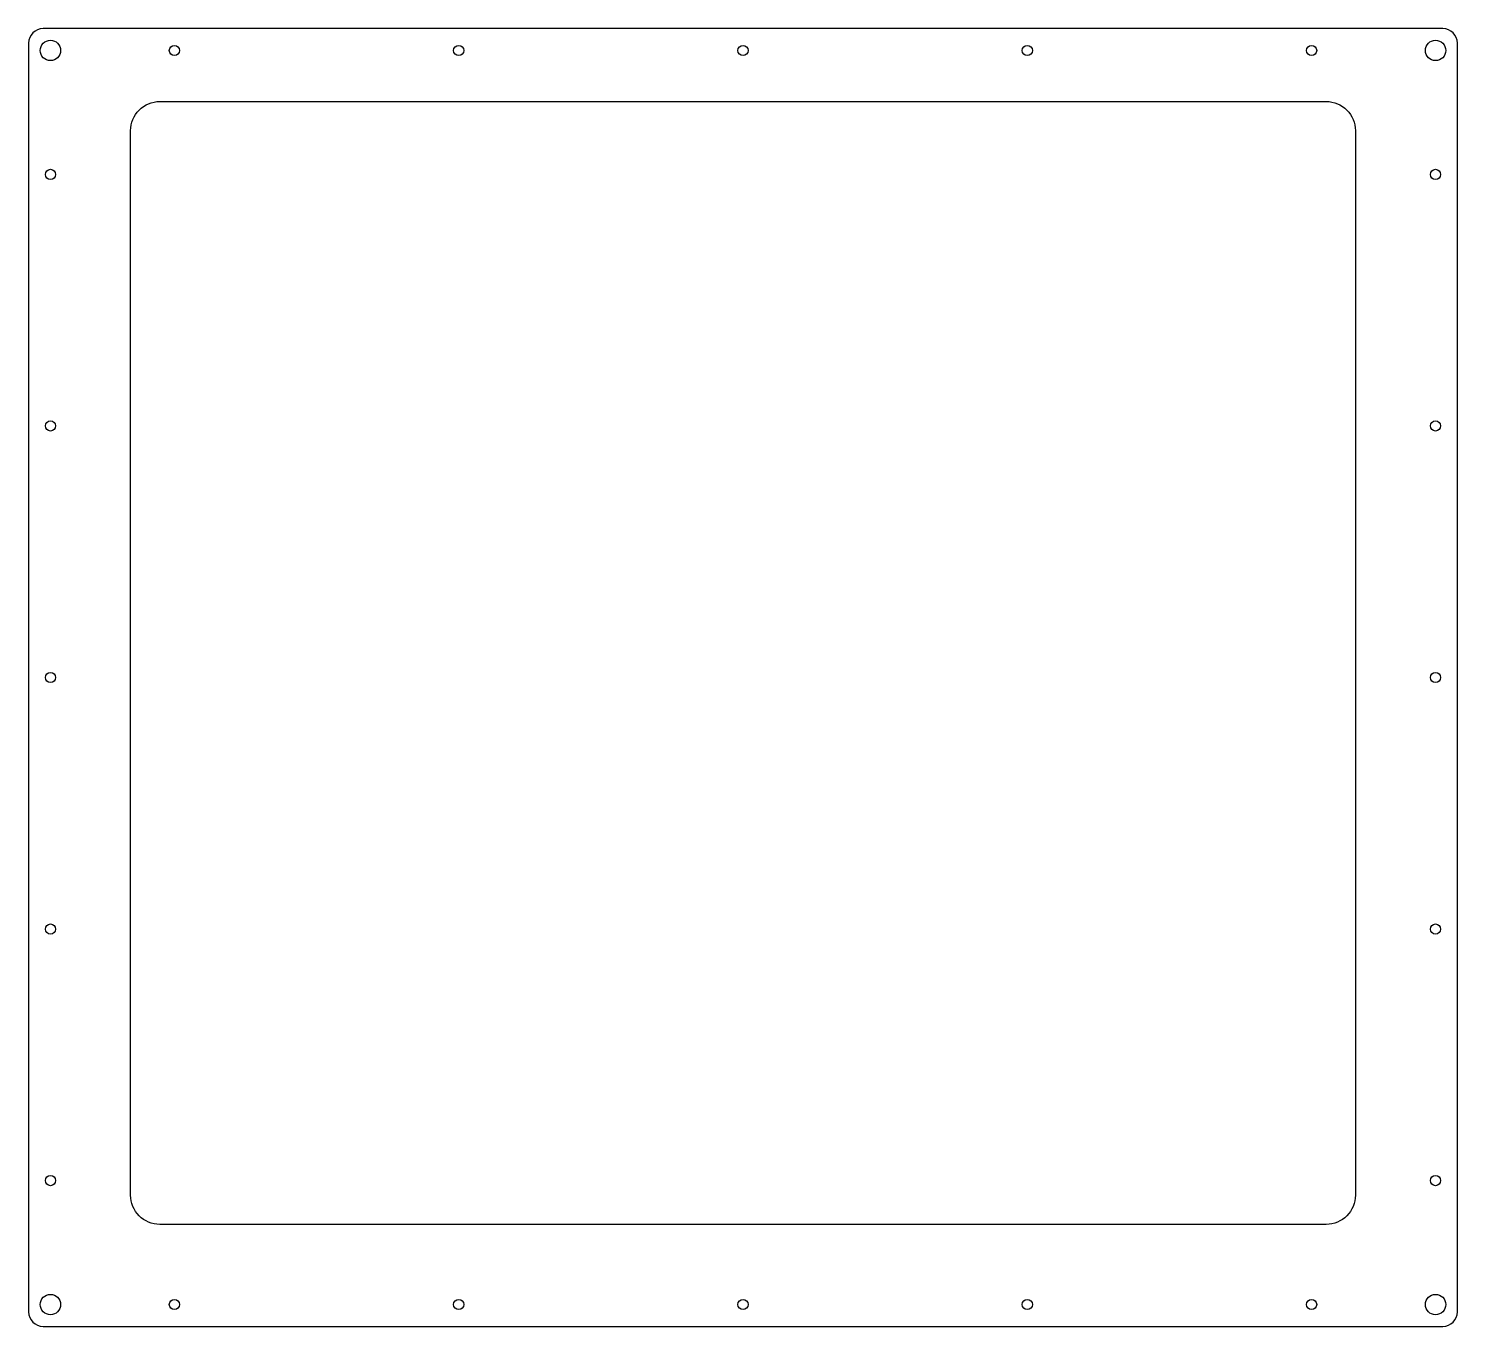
# Model space of a CAD drawing. Header units: millimetres. Extents: x -5 to 485, y -445 to 0.
import ezdxf

# ---------------------------------------------------------------- set-up
doc = ezdxf.new("R2010")
doc.units = ezdxf.units.MM

msp = doc.modelspace()

# ---------------------------------------------------------------- linework, layer by layer
for points in [[(485, -5, 0.414214), (480, 0), (0, 0, 0.414214), (-5, -5), (-5, -440, 0.414214), (0, -445), (480, -445, 0.414214), (485, -440)], [(30, -400), (30, -35, -0.414214), (40, -25), (440, -25, -0.414214), (450, -35), (450, -400, -0.414214), (440, -410), (40, -410, -0.414214)]]:
    msp.add_lwpolyline(points, format="xyb", close=True)
for centre, radius in [((2.5, -7.5), 3.5), ((477.5, -7.5), 3.5), ((45, -7.5), 1.75), ((142.5, -7.5), 1.75), ((240, -7.5), 1.75), ((337.5, -7.5), 1.75), ((435, -7.5), 1.75), ((2.5, -50), 1.75), ((477.5, -50), 1.75), ((2.5, -136.25), 1.75), ((477.5, -136.25), 1.75), ((2.5, -222.5), 1.75), ((477.5, -222.5), 1.75), ((2.5, -308.75), 1.75), ((477.5, -308.75), 1.75), ((2.5, -395), 1.75), ((477.5, -395), 1.75), ((2.5, -437.5), 3.5), ((45, -437.5), 1.75), ((142.5, -437.5), 1.75), ((240, -437.5), 1.75), ((337.5, -437.5), 1.75), ((435, -437.5), 1.75), ((477.5, -437.5), 3.5)]:
    msp.add_circle(centre, radius)

doc.saveas('drawing.dxf')
